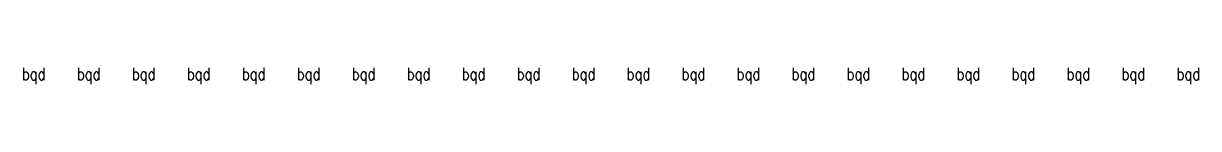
# Model space of a CAD drawing. Header units: inches. Extents: x -1640460 to 2672754, y -1012 to 1209503.
# Drawn here: x -1223786 to -1159677, y 336105 to 336985 of the extents above; entities that cross this region are included whole.
import ezdxf
from ezdxf.enums import TextEntityAlignment as Align

# ---------------------------------------------------------------- set-up
doc = ezdxf.new("R2010")
doc.units = ezdxf.units.IN
doc.header["$MEASUREMENT"] = 0
doc.layers.add('DAM_KT', color=4, linetype='Continuous')
doc.styles.add('KICH_THUOC', font='vnsimli.shx', dxfattribs={"width": 0.8})

# ---------------------------------------------------------------- blocks, each defined once
blk = doc.blocks.new('TEXT')
at = {"style": 'KICH_THUOC', "width": 0.8}
blk.add_attdef('NOI_DUNG', text='', height=2.2, dxfattribs=at).set_placement((0, 0), align=Align.BOTTOM_CENTER)
blk = doc.blocks.new('BAN_QUA_DO')
at = {"layer": 'DAM_KT', "xscale": 300, "yscale": 300}
blk.add_blockref('TEXT', (1490, 1500), dxfattribs=at).add_auto_attribs({'NOI_DUNG': 'bqd'})

msp = doc.modelspace()

# ---------------------------------------------------------------- block references
for p in [(-1224721.3, 334627.3), (-1221721.3, 334627.3), (-1218721.3, 334627.3), (-1215721.3, 334627.3), (-1212721.3, 334627.3), (-1209721.3, 334627.3), (-1206721.3, 334627.3), (-1203721.3, 334627.3), (-1200721.3, 334627.3), (-1197721.3, 334627.3), (-1194721.3, 334627.3), (-1191721.3, 334627.3), (-1188721.3, 334627.3), (-1185721.3, 334627.3), (-1182721.3, 334627.3), (-1179721.3, 334627.3), (-1176721.3, 334627.3), (-1173721.3, 334627.3), (-1170721.3, 334627.3), (-1167721.3, 334627.3), (-1164721.3, 334627.3), (-1161721.3, 334627.3)]:
    msp.add_blockref('BAN_QUA_DO', p)

doc.saveas('drawing.dxf')
